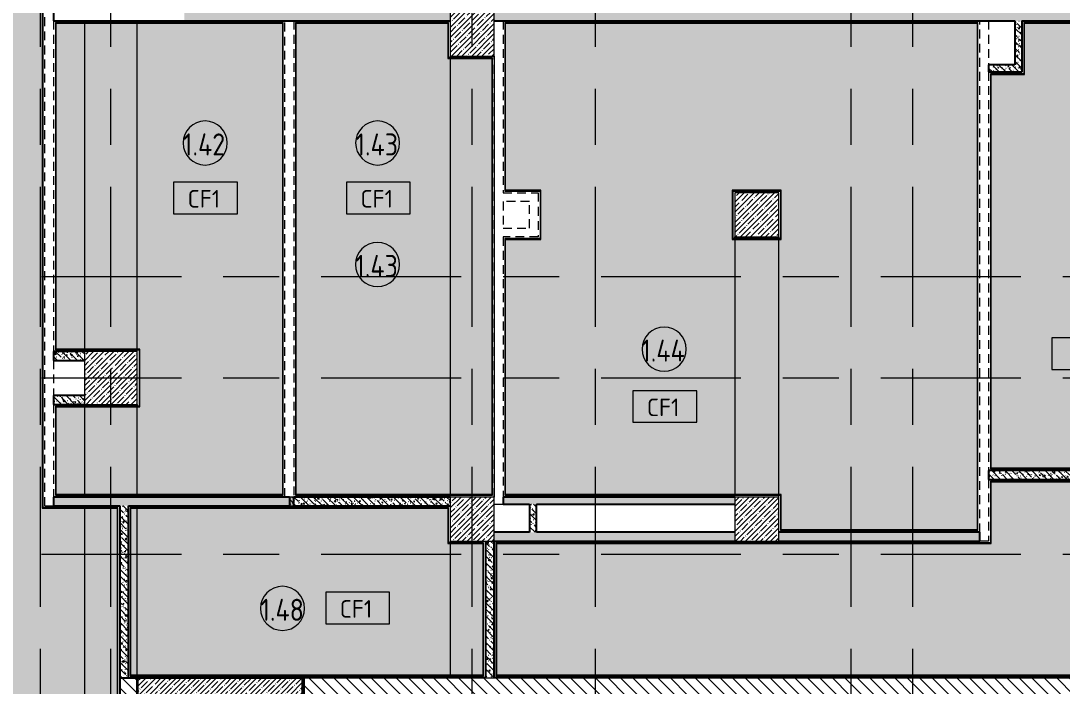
# Model space of a CAD drawing. Header units: millimetres. Extents: x 35861 to 236814, y -8553 to 29000.
# Drawn here: x 65438 to 77255, y 13505 to 21050 of the extents above; entities that cross this region are included whole.
import ezdxf

# ---------------------------------------------------------------- set-up
doc = ezdxf.new("R2010")
doc.units = ezdxf.units.MM
doc.linetypes.add('200_ШТРИХ__ш1_п0_6_', pattern=[160, 100, -60])
doc.linetypes.add('Осевая', pattern=[3175, 635, -476.25, 1587.5, -476.25])
for name, color, linetype, lineweight in [('A-AREA-IDEN', 7, 'Continuous', 9), ('A-CLNG-IDEN', 7, 'Continuous', 9), ('A-DETL-MBND', 7, '200_ШТРИХ__ш1_п0_6_', 9), ('A-DETL-MBND-1', 7, 'Continuous', 9), ('A-FLOR', 7, 'Continuous', 9), ('A-WALL', 7, 'Continuous', 9), ('I-WALL', 7, 'Continuous', 9), ('S-COLS', 7, 'Continuous', 9), ('Оси-2', 7, 'Осевая', 9)]:
    doc.layers.add(name, color=color, linetype=linetype, lineweight=lineweight)
for name, color, linetype, lineweight, true_color in [('A-WALL-1', 7, 'Continuous', 35, 0x3c3c3c), ('A-WALL-2', 7, 'Continuous', 25, 0x3c3c3c), ('A-WALL-FNSH-2', 7, 'Continuous', 13, 0x3c3c3c)]:
    doc.layers.add(name, color=color, linetype=linetype, lineweight=lineweight, true_color=true_color)
doc.styles.add('GOST Common', font='GOST_Common.ttf', dxfattribs={"width": 0.9, "height": 250})
doc.styles.add('GOST Common_1', font='GOST_Common.ttf', dxfattribs={"height": 200})
pattern_1 = [(135, (0, 0), (-75.43415, -75.43415), [106.68, -17.78, 3.556, -17.78]), (135, (0, 75.39), (-75.43415, -75.43415), []), (50, (0, 0), (127.52922, -11.15758), [13.335, -146.685]), (355, (0, 0), (-24.66966, 133.74002), [10.668, -117.348]), (100.451, (10.63, -0.93), (102.85973, 122.58178), [11.333, -124.663]), (46.184, (0, 35.56), (189.75516, -29.43036), [20.002, -220.027]), (96.636, (15.81, 33.1), (166.1822, 173.1996), [17, -186.995]), (351.184, (0, 35.56), (166.18393, 173.19757), [16.002, -176.022]), (21, (17.78, 26.67), (106.13027, -71.58603), [13.335, -146.685]), (326, (17.78, 26.67), (43.26188, 128.93175), [10.668, -117.348]), (71.451, (26.62, 20.7), (149.39198, 57.34505), [11.333, -124.663]), (37.5, (0, 0), (2.162228, 59.188357), [3.353, -112.573, 3.353, -115.773, -117.792]), (37.5, (0, 0), (2.162228, 59.188357), [-235.052, 3.353, -114.44]), (7.5, (0, 0), (46.773857, 70.12615), [3.353, -64.567, 3.353, -109.906, -44.894]), (7.5, (0, 0), (46.773857, 70.12615), [-181.178, 3.353, -41.542]), (327.5, (-39.65, 0), (94.91367, -4.010093), [3.353, -41.097, 3.353, -135.331, -184.023]), (327.5, (-39.65, 0), (94.91367, -4.010093), [-183.134, 3.353, -180.67]), (317.5, (-57.43, 0), (103.69057, 17.79882), [3.353, -54.432, 3.353, -88.748, -130.683]), (317.5, (-57.43, 0), (103.69057, 17.79882), [-149.885, 3.353, -127.33])]
pattern_2 = [(135, (0, 0), (-70.71068, -70.71068), [])]

# ---------------------------------------------------------------- blocks, each defined once
blk = doc.blocks.new('BSC_Колонна _Прямоугольная - 600х600-V14-План потолков с обозначением видов отделки и геометрии 1 этажа в осях 12 - 23')
at = {"layer": 'S-COLS'}
h = blk.add_hatch(dxfattribs=at)
h.set_pattern_fill('FP_18', color=256, style=0, pattern_type=2)
h.set_pattern_definition([(45, (-66460, -17000), (-57.02463, 57.02463), []), (45, (-66402.975, -17000), (-57.02463, 57.02463), [100.806, -20.161, 3.353, -16.808])])
h.paths.add_polyline_path([(-300, -300), (300, -300), (300, 300), (-300, 300)])
for p, q in [((300, 300), (-300, 300)), ((-300, 300), (-300, -300)), ((300, -300), (300, 300)), ((-300, -300), (300, -300))]:
    blk.add_line(p, q, dxfattribs=at)
blk = doc.blocks.new('BSC_Колонна _Прямоугольная - 500х500-V27-План потолков с обозначением видов отделки и геометрии 1 этажа в осях 12 - 23')
at = {"layer": 'S-COLS'}
h = blk.add_hatch(dxfattribs=at)
h.set_pattern_fill('FP_40', color=256, style=0, pattern_type=2)
h.set_pattern_definition([(45, (-70560, -15400), (-57.02463, 57.02463), []), (45, (-70502.975, -15400), (-57.02463, 57.02463), [100.806, -20.161, 3.353, -16.808])])
h.paths.add_polyline_path([(-250, -250), (250, -250), (250, 250), (-250, 250), (-250, 198)])
for p, q in [((250, 250), (-250, 250)), ((-250, 250), (-250, -250)), ((250, -250), (250, 250)), ((-250, -250), (250, -250))]:
    blk.add_line(p, q, dxfattribs=at)
blk = doc.blocks.new('BSC_Колонна _Прямоугольная - 500х500-V28-План потолков с обозначением видов отделки и геометрии 1 этажа в осях 12 - 23')
at = {"layer": 'S-COLS'}
h = blk.add_hatch(dxfattribs=at)
h.set_pattern_fill('FP_41', color=256, style=0, pattern_type=2)
h.set_pattern_definition([(45, (-73790, -15400), (-57.02463, 57.02463), []), (45, (-73732.975, -15400), (-57.02463, 57.02463), [100.806, -20.161, 3.353, -16.808])])
h.paths.add_polyline_path([(-250, -250), (250, -250), (250, 250), (-250, 250)])
for p, q in [((250, 250), (-250, 250)), ((-250, 250), (-250, -250)), ((250, -250), (250, 250)), ((-250, -250), (250, -250))]:
    blk.add_line(p, q, dxfattribs=at)
blk = doc.blocks.new('BSC_Колонна _Прямоугольная - 500х500-V31-План потолков с обозначением видов отделки и геометрии 1 этажа в осях 12 - 23')
at = {"layer": 'S-COLS'}
h = blk.add_hatch(dxfattribs=at)
h.set_pattern_fill('FP_43', color=256, style=0, pattern_type=2)
h.set_pattern_definition([(45, (-70560, -20900), (-57.02463, 57.02463), []), (45, (-70502.975, -20900), (-57.02463, 57.02463), [100.806, -20.161, 3.353, -16.808])])
h.paths.add_polyline_path([(-250, -250), (250, -250), (250, 250), (-250, 250), (-250, 112)])
for p, q in [((250, 250), (-250, 250)), ((-250, 250), (-250, -250)), ((250, -250), (250, 250)), ((-250, -250), (250, -250))]:
    blk.add_line(p, q, dxfattribs=at)
blk = doc.blocks.new('BSC_Колонна _Прямоугольная - 500х500-V32-План потолков с обозначением видов отделки и геометрии 1 этажа в осях 12 - 23')
at = {"layer": 'S-COLS'}
h = blk.add_hatch(dxfattribs=at)
h.set_pattern_fill('FP_44', color=256, style=0, pattern_type=2)
h.set_pattern_definition([(45, (-73790, -18850), (-57.02463, 57.02463), []), (45, (-73732.975, -18850), (-57.02463, 57.02463), [100.806, -20.161, 3.353, -16.808])])
h.paths.add_polyline_path([(-250, -250), (250, -250), (250, 250), (-250, 250)])
for p, q in [((250, 250), (-250, 250)), ((-250, 250), (-250, -250)), ((250, -250), (250, 250)), ((-250, -250), (250, -250))]:
    blk.add_line(p, q, dxfattribs=at)
blk = doc.blocks.new('Марка_Помещения - Номер-25198446-План потолков с обозначением видов отделки и геометрии 1 этажа в осях 12 - 23')
at = {"layer": 'A-AREA-IDEN'}
for start, end in [(360, 180), (180, 360)]:
    blk.add_arc((0, 0), 2.5, start, end, dxfattribs=at)
blk = doc.blocks.new('М_потолков - Марка_ Имя типа-25382930-План потолков с обозначением видов отделки и геометрии 1 этажа в осях 12 - 23')
at = {"layer": 'A-CLNG-IDEN'}
for p, q in [((3.625, 1.984375), (-3.625, 1.984375)), ((-3.625, 1.984375), (-3.625, -1.59375)), ((3.625, -1.59375), (3.625, 1.984375)), ((-3.625, -1.59375), (3.625, -1.59375))]:
    blk.add_line(p, q, dxfattribs=at)

msp = doc.modelspace()

# ---------------------------------------------------------------- hatches: boundary and pattern name
at = {"layer": 'A-DETL-MBND-1'}
for points in [[(59944.4, 11921), (60132, 11921), (60132, 12328), (60788, 12328), (60788, 11928), (66132, 11928), (66132, 12328), (66160, 12328), (66160, 15522), (65682, 15522), (65682, 22828), (66132, 22828), (66132, 23328), (66160, 23328), (66160, 24752), (60738, 24752), (60738, 18572), (60710, 18572), (60710, 17298), (60738, 17298), (60738, 16742), (60182, 16742), (60182, 17042), (59638, 17042), (59638, 14042), (59382, 14042), (59382, 17298), (60210, 17298), (60210, 18572), (57578, 18572), (57578, 11921), (58501.1, 11921)], [(70047.4, 15678), (70310, 15678), (70310, 20622), (70282, 20622), (70282, 21022), (68563, 21022), (68563, 15678)], [(76255, 15278), (76291.8, 15278), (76291.8, 21022), (70938, 21022), (70938, 19128), (71338, 19128), (71338, 18572), (70938, 18572), (70938, 15678), (73540, 15678), (73540, 18572), (73512, 18572), (73512, 19128), (74068, 19128), (74068, 18572), (74040, 18572), (74040, 15678), (74068, 15678), (74068, 15278), (75820.5, 15278)], [(78551.8, 15978), (78551.8, 21022), (76827.5, 21022), (76827.5, 20442), (76447.8, 20442), (76447.8, 15978), (77263.8, 15978)], [(70782, 15678), (70782, 20622), (70310, 20622), (70310, 15678), (70312.8, 15678)], [(74035.3, 15678), (74040, 15678), (74040, 18572), (73540, 18572), (73540, 15678)], [(70838, 13628), (84480, 13628), (84480, 15122), (81022, 15122), (81022, 15522), (79108, 15522), (79108, 15122), (78552, 15122), (78552, 15822), (76447.8, 15822), (76447.8, 15122), (70838, 15122), (70838, 14515.8)], [(70310, 13628), (70310, 15122), (70282, 15122), (70282, 15522), (66760, 15521.1), (66760, 13628), (70047.4, 13628)]]:
    msp.add_hatch(color=256, dxfattribs=at).paths.add_polyline_path(points)
h = msp.add_hatch(color=256, dxfattribs=at)
h.paths.add_polyline_path([(66160, 12328), (66532, 12328), (66532, 15522), (66160, 15522), (66160, 12350.6)])
h.paths.add_polyline_path([(60212.4, 17298), (60710, 17298), (60710, 18572), (60210, 18572), (60210, 17298)])
h.paths.add_polyline_path([(66160, 23328), (66640, 23328), (66640, 24752), (66160, 24752), (66160, 23377.6)])
h = msp.add_hatch(color=256, dxfattribs=at)
h.paths.add_polyline_path([(68407, 15678), (68407, 21022), (66760, 21022), (66760, 17328), (66788, 17328), (66788, 16672), (66760, 16672), (66760, 15678), (68402, 15678)])
h.paths.add_polyline_path([(66160, 15678), (66160, 16672), (65838, 16672), (65838, 15678)])
h.paths.add_polyline_path([(66160, 17328), (66160, 21022), (65838, 21022), (65838, 17328)])
h = msp.add_hatch(color=256, dxfattribs=at)
h.paths.add_polyline_path([(66620.6, 15678), (66760, 15678), (66760, 16672), (66160, 16672), (66160, 15678)])
h.paths.add_polyline_path([(66760, 17328), (66760, 21022), (66160, 21022), (66160, 17328), (66753.8, 17328)])
h = msp.add_hatch(color=256, dxfattribs=at)
h.paths.add_polyline_path([(66688, 13628), (66760, 13628), (66760, 15522), (66688, 15522), (66688, 14515.8)])
h.paths.add_polyline_path([(70310, 13628), (70682, 13628), (70682, 15122), (70310, 15122), (70310, 14515.8)])
at = {"layer": 'I-WALL'}
h = msp.add_hatch(dxfattribs=at)
h.set_pattern_fill('FP_20', color=256, style=0, pattern_type=2)
h.set_pattern_definition(pattern_1)
h.paths.add_polyline_path([(78579.8, 21050), (78579.8, 21150), (70810, 21150), (70810, 21050), (77263.8, 21050)])
h.paths.add_polyline_path([(70310, 21050), (70310, 21150), (67295, 21150), (67295, 21050), (70047.4, 21050)])
h = msp.add_hatch(dxfattribs=at)
h.set_pattern_fill('FP_20', color=256, style=0, pattern_type=2)
h.set_pattern_definition(pattern_1)
h.paths.add_polyline_path([(76799.5, 20550), (76799.5, 21050), (76719.5, 21050), (76719.5, 20550)])
h = msp.add_hatch(dxfattribs=at)
h.set_pattern_fill('FP_20', color=256, style=0, pattern_type=2)
h.set_pattern_definition(pattern_1)
h.paths.add_polyline_path([(76419.8, 20470), (76799.5, 20470), (76799.5, 20550), (76419.8, 20550)])
h = msp.add_hatch(dxfattribs=at)
h.set_pattern_fill('FP_20', color=256, style=0, pattern_type=2)
h.set_pattern_definition(pattern_1)
h.paths.add_polyline_path([(66160, 17200), (66160, 17300), (65810, 17300), (65810, 17200)])
h = msp.add_hatch(dxfattribs=at)
h.set_pattern_fill('FP_20', color=256, style=0, pattern_type=2)
h.set_pattern_definition(pattern_1)
h.paths.add_polyline_path([(66160, 16700), (66160, 16800), (65810, 16800), (65810, 16700)])
h = msp.add_hatch(dxfattribs=at)
h.set_pattern_fill('FP_20', color=256, style=0, pattern_type=2)
h.set_pattern_definition(pattern_1)
h.paths.add_polyline_path([(78579.8, 15850), (78579.8, 15950), (76419.8, 15950), (76419.8, 15850), (77263.8, 15850)])
h = msp.add_hatch(dxfattribs=at)
h.set_pattern_fill('FP_20', color=256, style=0, pattern_type=2)
h.set_pattern_definition(pattern_1)
h.paths.add_polyline_path([(68485, 15550), (68535, 15550), (68535, 15650), (65810, 15650), (65810, 15550), (67160.8, 15550)])
h = msp.add_hatch(dxfattribs=at)
h.set_pattern_fill('FP_20', color=256, style=0, pattern_type=2)
h.set_pattern_definition(pattern_1)
h.paths.add_polyline_path([(70310, 15550), (70310, 15650), (68485, 15650), (68485, 15550), (70047.4, 15550)])
h = msp.add_hatch(dxfattribs=at)
h.set_pattern_fill('FP_20', color=256, style=0, pattern_type=2)
h.set_pattern_definition(pattern_1)
h.paths.add_polyline_path([(71290, 15570), (73540, 15570), (73540, 15650), (70910, 15650), (70910, 15570), (71210, 15570)])
h = msp.add_hatch(dxfattribs=at)
h.set_pattern_fill('FP_20', color=256, style=0, pattern_type=2)
h.set_pattern_definition(pattern_1)
h.paths.add_polyline_path([(66660, 13600), (66660, 15550), (66560, 15550), (66560, 13600)])
h = msp.add_hatch(dxfattribs=at)
h.set_pattern_fill('FP_20', color=256, style=0, pattern_type=2)
h.set_pattern_definition(pattern_1)
h.paths.add_polyline_path([(71290, 15250), (71290, 15570), (71210, 15570), (71210, 15250)])
h = msp.add_hatch(dxfattribs=at)
h.set_pattern_fill('FP_20', color=256, style=0, pattern_type=2)
h.set_pattern_definition(pattern_1)
h.paths.add_polyline_path([(76319.8, 15150), (76319.8, 15250), (74040, 15250), (74040, 15150), (75820.5, 15150)])
h.paths.add_polyline_path([(73540, 15150), (73540, 15250), (70810, 15250), (70810, 15150), (72933.9, 15150)])
h = msp.add_hatch(dxfattribs=at)
h.set_pattern_fill('FP_20', color=256, style=0, pattern_type=2)
h.set_pattern_definition(pattern_1)
h.paths.add_polyline_path([(70810, 13600), (70810, 15150), (70710, 15150), (70710, 13600)])
h = msp.add_hatch(dxfattribs=at)
h.set_pattern_fill('FP_21', color=256, style=0, pattern_type=2)
h.set_pattern_definition(pattern_2)
h.paths.add_polyline_path([(66760, 12300), (66760, 13600), (66560, 13600), (66560, 12300)])
h = msp.add_hatch(dxfattribs=at)
h.set_pattern_fill('FP_1', color=256, style=0, pattern_type=2)
h.set_pattern_definition([(45, (0, 0), (-57.02463, 57.02463), []), (45, (57.025, 0), (-57.02463, 57.02463), [100.806, -20.161, 3.353, -16.808])])
h.paths.add_polyline_path([(68450, 13400), (68640, 13400), (68640, 13600), (66760, 13600), (66760, 13400), (67160.8, 13400)])
h = msp.add_hatch(dxfattribs=at)
h.set_pattern_fill('FP_21', color=256, style=0, pattern_type=2)
h.set_pattern_definition(pattern_2)
h.paths.add_polyline_path([(84480.2, 13400), (84480.2, 13600), (68650, 13600), (68650, 13400), (83036.9, 13400)])

# ---------------------------------------------------------------- linework, layer by layer
at = {"layer": 'A-DETL-MBND'}
for p, q in [((65710, 15550), (65710, 22800)), ((65810, 21050), (65810, 17300)), ((68435, 15650), (68435, 21050)), ((68535, 21050), (68535, 15650)), ((70910, 21050), (70910, 19100)), ((76319.8, 15250), (76319.8, 21050)), ((76419.8, 21050), (76419.8, 20550)), ((70310, 20650), (70810, 20650)), ((70810, 15650), (70810, 20650)), ((70810, 20650), (70810, 15650)), ((76419.8, 20470), (76419.8, 15950)), ((70910, 19100), (71310, 19100)), ((71310, 19100), (71310, 18600)), ((70910, 19000), (70910, 18700)), ((71210, 19000), (70910, 19000)), ((71210, 18700), (71210, 19000)), ((70910, 18700), (71210, 18700)), ((70910, 18600), (70910, 15650)), ((71310, 18600), (70910, 18600)), ((73540, 18600), (74040, 18600)), ((65810, 17200), (65810, 16800)), ((65810, 16700), (65810, 15650)), ((65830, 16700), (66760, 16700)), ((76419.8, 15850), (76419.8, 15150)), ((70810, 15650), (70047.4, 15650)), ((74040, 15650), (72933.9, 15650)), ((65710, 15550), (65810, 15550)), ((70810, 15570), (70910, 15570)), ((70310, 15150), (70710, 15150)), ((70810, 15150), (71490.6, 15150)), ((76419.8, 15150), (76319.8, 15150)), ((68650, 13600), (68640, 13600))]:
    msp.add_line(p, q, dxfattribs=at)
at = {"layer": 'A-FLOR'}
for p, q in [((66160, 21030), (66160, 21050)), ((66760, 21050), (66760, 21030)), ((66160, 21022), (66160, 17328)), ((66760, 17328), (66760, 21022)), ((70310, 20630), (70310, 20650)), ((70310, 20650), (70810, 20650)), ((70310, 20622), (70310, 15678)), ((70810, 20650), (70810, 15650)), ((73540, 18580), (73540, 18600)), ((73540, 18600), (74040, 18600)), ((73540, 18572), (73540, 15678)), ((74040, 18600), (74040, 18580)), ((74040, 15678), (74040, 18572)), ((66160, 17300), (66160, 17320)), ((66760, 17300), (66760, 17320.2)), ((66160, 16681.1), (66160, 16700)), ((66160, 16700), (66760, 16700)), ((66160, 16672), (66160, 15678)), ((66760, 16700), (66760, 16681.1)), ((66760, 15678), (66760, 16672)), ((66160, 15650), (66160, 15670)), ((66760, 15670), (66760, 15650)), ((70310, 15650), (70310, 15670)), ((70810, 15650), (70310, 15650)), ((73540, 15650), (73540, 15670)), ((74040, 15650), (73540, 15650)), ((74040, 15650), (74040, 15670.1)), ((66160, 15530), (66160, 15550)), ((66160, 15522), (66160, 12328)), ((66760, 15550), (66760, 15530)), ((66760, 13628), (66760, 15522)), ((70310, 15130), (70310, 15150)), ((70310, 15150), (70710, 15150)), ((70310, 15122), (70310, 13628)), ((66760, 13600), (66760, 13620.1)), ((70310, 13600), (70310, 13620))]:
    msp.add_line(p, q, dxfattribs=at)
at = {"layer": 'A-WALL'}
msp.add_line((70710, 13600), (70810, 13600), dxfattribs=at)
at = {"layer": 'A-WALL-1'}
for p, q in [((68640, 13600), (66760, 13600)), ((66760, 13600), (66760, 13400)), ((68640, 13400), (68640, 13600))]:
    msp.add_line(p, q, dxfattribs=at)
at = {"layer": 'A-WALL-2'}
for p, q in [((65810, 21150), (65810, 21050)), ((65810, 21050), (70310, 21050)), ((70810, 21050), (76719.5, 21050)), ((76719.5, 21050), (76719.5, 20550)), ((76799.5, 21050), (78579.8, 21050)), ((76799.5, 20470), (76799.5, 21050)), ((76719.5, 20550), (76419.8, 20550)), ((76419.8, 20550), (76419.8, 20470)), ((76419.8, 20470), (76799.5, 20470)), ((66160, 17300), (65810, 17300)), ((65810, 17300), (65810, 17200)), ((65810, 17200), (66160, 17200)), ((66160, 16800), (65810, 16800)), ((65810, 16800), (65810, 16700)), ((65810, 16700), (66160, 16700)), ((78579.8, 15950), (76419.8, 15950)), ((76419.8, 15950), (76419.8, 15850)), ((76419.8, 15850), (78579.8, 15850)), ((68485, 15650), (65810, 15650)), ((65810, 15650), (65810, 15550)), ((68485, 15650), (68485, 15550)), ((68535, 15550), (68535, 15650)), ((70310, 15650), (68535, 15650)), ((73540, 15650), (70910, 15650)), ((70910, 15650), (70910, 15570)), ((65810, 15550), (66560, 15550)), ((66560, 15550), (66560, 12300)), ((66660, 15550), (68485, 15550)), ((66660, 13600), (66660, 15550)), ((68535, 15550), (70310, 15550)), ((70910, 15570), (71210, 15570)), ((71210, 15570), (71210, 15250)), ((71290, 15250), (71290, 15570)), ((71290, 15570), (73540, 15570)), ((71210, 15250), (70810, 15250)), ((73540, 15250), (71290, 15250)), ((76319.8, 15250), (74040, 15250)), ((76319.8, 15150), (76319.8, 15250)), ((70710, 15150), (70710, 13600)), ((70810, 15150), (73540, 15150)), ((70810, 13600), (70810, 15150)), ((74040, 15150), (76319.8, 15150)), ((66560, 13600), (66760, 13600)), ((70710, 13600), (68650, 13600)), ((68650, 13600), (68650, 13400)), ((84480.2, 13600), (70810, 13600))]:
    msp.add_line(p, q, dxfattribs=at)
at = {"layer": 'A-WALL-FNSH-2'}
for p, q in [((65682, 22828), (65682, 15522)), ((65690, 15530), (65690, 22820)), ((68415, 21030), (65830, 21030)), ((65830, 21030), (65830, 17320)), ((65838, 21022), (68407, 21022)), ((65838, 17328), (65838, 21022)), ((68407, 21022), (68407, 15678)), ((68415, 15670), (68415, 21030)), ((70290, 21030), (68555, 21030)), ((68555, 21030), (68555, 15670)), ((68563, 21022), (70282, 21022)), ((68563, 15678), (68563, 21022)), ((70282, 21022), (70282, 20622)), ((70290, 20630), (70290, 21030)), ((76299.8, 21030), (70930, 21030)), ((70930, 21030), (70930, 19120)), ((70938, 21022), (76291.8, 21022)), ((70938, 19128), (70938, 21022)), ((76291.8, 21022), (76291.8, 15278)), ((76299.8, 15270), (76299.8, 21030)), ((78559.8, 21030), (76819.5, 21030)), ((76819.5, 21030), (76819.5, 20450)), ((76827.5, 21022), (78551.8, 21022)), ((76827.5, 20442), (76827.5, 21022)), ((70282, 20622), (70782, 20622)), ((70790, 20630), (70290, 20630)), ((70782, 20622), (70782, 15678)), ((70790, 15670), (70790, 20630)), ((76819.5, 20450), (76439.8, 20450)), ((76439.8, 20450), (76439.8, 15970)), ((76447.8, 20442), (76827.5, 20442)), ((76447.8, 15978), (76447.8, 20442)), ((70930, 19120), (71330, 19120)), ((71338, 19128), (70938, 19128)), ((71330, 19120), (71330, 18580)), ((71338, 18572), (71338, 19128)), ((74068, 19128), (73512, 19128)), ((73512, 19128), (73512, 18572)), ((73520, 19120), (74060, 19120)), ((73520, 18580), (73520, 19120)), ((74060, 19120), (74060, 18580)), ((74068, 18572), (74068, 19128)), ((71330, 18580), (70930, 18580)), ((70930, 18580), (70930, 15670)), ((70938, 18572), (71338, 18572)), ((70938, 15678), (70938, 18572)), ((73512, 18572), (74068, 18572)), ((74060, 18580), (73520, 18580)), ((65830, 17320), (66780, 17320)), ((66788, 17328), (65838, 17328)), ((66780, 17320), (66780, 16680)), ((66788, 16672), (66788, 17328)), ((65830, 16680), (65830, 15670)), ((66780, 16680), (65830, 16680)), ((65838, 15678), (65838, 16672)), ((65838, 16672), (66788, 16672)), ((76439.8, 15970), (78559.8, 15970)), ((78551.8, 15978), (76447.8, 15978)), ((78560, 15830), (76439.8, 15830)), ((76439.8, 15830), (76439.8, 15130)), ((76447.8, 15822), (78552, 15822)), ((76447.8, 15122), (76447.8, 15822)), ((65830, 15670), (68415, 15670)), ((68407, 15678), (65838, 15678)), ((68555, 15670), (70790, 15670)), ((70782, 15678), (68563, 15678)), ((70930, 15670), (74060, 15670)), ((74068, 15678), (70938, 15678)), ((74060, 15670), (74060, 15270)), ((74068, 15278), (74068, 15678)), ((65682, 15522), (66532, 15522)), ((66540, 15530), (65690, 15530)), ((66532, 15522), (66532, 12328)), ((66540, 12320), (66540, 15530)), ((66680, 15530), (66680, 13620)), ((70290, 15530), (66680, 15530)), ((66688, 13628), (66688, 15522)), ((66688, 15522), (70282, 15522)), ((70282, 15522), (70282, 15122)), ((70290, 15130), (70290, 15530)), ((74060, 15270), (76299.8, 15270)), ((76291.8, 15278), (74068, 15278)), ((70690, 15130), (70290, 15130)), ((70690, 13620), (70690, 15130)), ((76439.8, 15130), (70830, 15130)), ((70830, 15130), (70830, 13620)), ((70282, 15122), (70682, 15122)), ((70682, 15122), (70682, 13628)), ((70838, 15122), (76447.8, 15122)), ((70838, 13628), (70838, 15122)), ((66680, 13620), (70690, 13620)), ((70682, 13628), (66688, 13628)), ((70830, 13620), (84480.2, 13620)), ((84480.2, 13628), (70838, 13628))]:
    msp.add_line(p, q, dxfattribs=at)
at = {"layer": 'I-WALL'}
for p, q in [((68535, 15650), (68485, 15650)), ((68485, 15550), (68535, 15550))]:
    msp.add_line(p, q, dxfattribs=at)
at = {"layer": 'Оси-2'}
for p, q in [((75560, 593.7), (75560, 25078.1)), ((65660, 593.7), (65660, 24898.1)), ((66460, 593.7), (66460, 24898.1)), ((70560, 593.7), (70560, 24898.1)), ((71960, 593.7), (71960, 24898.1)), ((74860, 593.7), (74860, 24898.1)), ((39160.8, 18150), (82200, 18150)), ((39160.8, 17000), (82200, 17000)), ((39160.8, 15000), (81600, 15000))]:
    msp.add_line(p, q, dxfattribs=at)

# ---------------------------------------------------------------- block references
at = {"layer": 'A-AREA-IDEN', "xscale": 99.99999999999993, "yscale": 99.99999999999993, "zscale": 99.99999999999993}
for p in [(67529.1, 19664.7), (69486.9, 19664.7), (69485, 18286.4), (72738.7, 17327.1), (68407.7, 14387.1)]:
    msp.add_blockref('Марка_Помещения - Номер-25198446-План потолков с обозначением видов отделки и геометрии 1 этажа в осях 12 - 23', p, dxfattribs=at)
at = {"layer": 'A-CLNG-IDEN', "xscale": 99.99999999999993, "yscale": 99.99999999999993, "zscale": 99.99999999999993}
for p in [(67533.8, 19022.1), (69494.8, 19022.1), (77499.8, 17256), (72745.7, 16656.7), (69259.9, 14371.2)]:
    msp.add_blockref('М_потолков - Марка_ Имя типа-25382930-План потолков с обозначением видов отделки и геометрии 1 этажа в осях 12 - 23', p, dxfattribs=at)
at = {"layer": 'S-COLS'}
for name, p in [('BSC_Колонна _Прямоугольная - 500х500-V31-План потолков с обозначением видов отделки и геометрии 1 этажа в осях 12 - 23', (70560, 20900)), ('BSC_Колонна _Прямоугольная - 500х500-V32-План потолков с обозначением видов отделки и геометрии 1 этажа в осях 12 - 23', (73790, 18850)), ('BSC_Колонна _Прямоугольная - 600х600-V14-План потолков с обозначением видов отделки и геометрии 1 этажа в осях 12 - 23', (66460, 17000)), ('BSC_Колонна _Прямоугольная - 500х500-V27-План потолков с обозначением видов отделки и геометрии 1 этажа в осях 12 - 23', (70560, 15400)), ('BSC_Колонна _Прямоугольная - 500х500-V28-План потолков с обозначением видов отделки и геометрии 1 этажа в осях 12 - 23', (73790, 15400))]:
    msp.add_blockref(name, p, dxfattribs=at)

# ---------------------------------------------------------------- texts
at = {"layer": 'A-AREA-IDEN', "char_height": 250, "attachment_point": 1, "style": 'GOST Common'}
for s, insert, width in [('1.42', (67278.2, 19773.2), 627.721), ('1.43', (69236, 19773.2), 627.721), ('1.43', (69234.1, 18395), 627.721), ('1.44', (72478.8, 17435.6), 649.367), ('1.48', (68156.8, 14495.7), 627.721)]:
    msp.add_mtext(s, dxfattribs=dict(at, insert=insert, width=width))
at = {"layer": 'A-CLNG-IDEN', "char_height": 200, "width": 472.996, "attachment_point": 1, "style": 'GOST Common_1'}
for insert in [(67331, 19131.8), (69292, 19131.8), (72542.9, 16766.5), (69057.1, 14481)]:
    msp.add_mtext('CF1', dxfattribs=dict(at, insert=insert))

doc.saveas('drawing.dxf')
